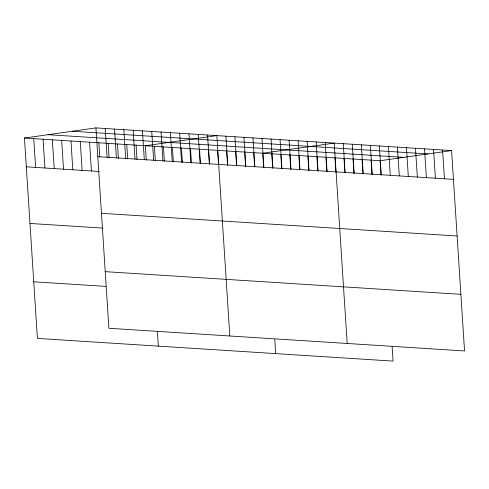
<?xml version="1.0" encoding="UTF-8"?>
<svg xmlns="http://www.w3.org/2000/svg" width="489" height="489" viewBox="0 0 489 489"><rect width="100%" height="100%" fill="white"/><g stroke="black" fill="none" stroke-linecap="round" stroke-linejoin="round"><path stroke-width="0.73" d="M392.147 346.945L393.064 361.102L37.408 338.419L24.45 138.039L95.936 127.898L451.591 150.581L464.55 350.961L108.894 328.278L95.936 127.898M24.45 138.039L380.106 160.722L451.591 150.581M72.348 131.248L428.003 153.925M48.038 134.695L403.694 157.372M97.794 156.682L453.456 179.359M26.308 166.822L99.291 171.474M101.461 213.308L457.117 235.991M29.976 223.449L102.244 228.057M105.233 271.652L460.889 294.335M33.747 281.792L106.015 286.401M442.563 150.007L444.428 178.785M433.535 149.426L435.399 178.21M424.507 148.852L426.371 177.635M415.479 148.277L417.343 177.061M406.451 147.702L408.315 176.486M397.423 147.128L399.287 175.906M388.394 146.553L390.259 175.331M379.366 145.973L381.231 174.756M380.106 160.722L381.035 175.111M370.338 145.398L372.202 174.182M371.078 160.147L372.007 174.536M361.31 144.823L363.174 173.607M362.049 159.567L362.979 173.962M352.282 144.249L354.146 173.027M353.021 158.992L353.95 173.387M343.254 143.674L345.118 172.452M343.993 158.418L344.922 172.806M347.184 343.474L334.225 143.094L262.74 153.234L263.669 167.629M334.965 157.843L335.894 172.232M325.197 142.519L327.055 171.303M325.937 157.269L326.866 171.657M316.169 141.944L318.027 170.728M316.909 156.694L317.838 171.083M307.141 141.37L308.999 170.148M307.881 156.113L308.81 170.508M298.113 140.795L299.971 169.573M298.852 155.539L299.781 169.927M289.085 140.215L290.943 168.998M289.824 154.964L290.753 169.353M280.056 139.64L281.915 168.424M280.796 154.39L281.725 168.778M271.028 139.065L272.886 167.849M271.768 153.815L272.697 168.204M262 138.491L263.858 167.275M274.781 339.458L275.698 353.614M252.972 137.916L254.83 166.694M253.712 152.66L254.641 167.055M243.944 137.336L245.802 166.119M244.683 152.085L245.612 166.474M234.916 136.761L236.774 165.545M235.655 151.511L236.584 165.899M225.887 136.186L227.746 164.97M226.627 150.936L227.556 165.325M229.818 335.992L216.859 135.612L145.374 145.753L146.303 160.141M217.599 150.355L218.528 164.75M208.571 149.781L209.5 164.176M207.556 135.019L209.42 163.803M199.543 149.206L200.472 163.595M198.253 134.426L200.117 163.204M190.514 148.632L191.443 163.02M188.956 133.833L190.814 162.611M181.486 148.057L182.415 162.446M179.652 133.24L181.511 162.018M172.458 147.476L173.387 161.871M170.349 132.647L172.214 161.425M163.43 146.902L164.359 161.297M161.046 132.054L162.91 160.832M154.402 146.327L155.331 160.716M151.749 131.462L153.607 160.239M157.415 331.976L158.332 346.133M142.446 130.869L144.304 159.646M136.07 145.16L136.999 159.548M133.142 130.276L135.007 159.053M126.767 144.567L127.702 158.956M123.839 129.677L125.704 158.46M117.47 143.974L118.399 158.363M114.536 129.084L116.4 157.868M108.167 143.381L109.096 157.77M105.239 128.491L107.097 157.275M98.864 142.788L99.793 157.177M89.56 142.195L91.425 170.973M80.263 141.602L82.121 170.38M70.96 141.009L72.818 169.787M61.657 140.416L63.521 169.194M52.354 139.817L54.218 168.601M43.056 139.224L44.915 168.008M33.753 138.631L35.611 167.415"/></g></svg>
